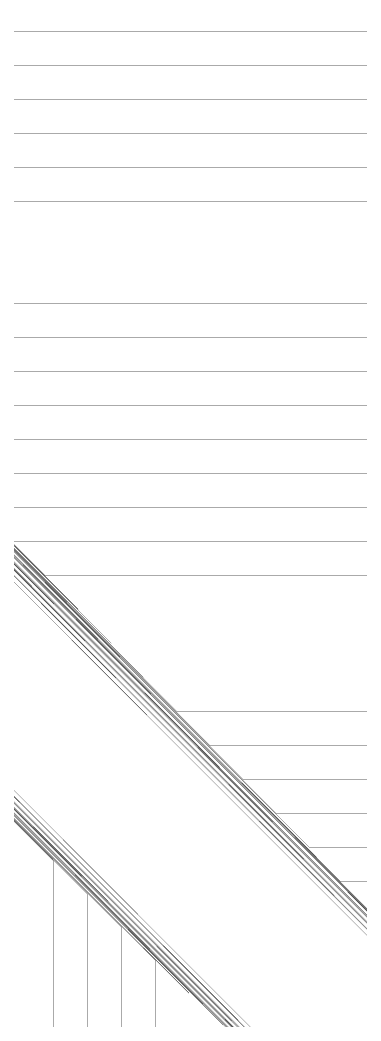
# Model space of a CAD drawing. Header units: inches. Extents: x 0 to 565, y 0 to 565.
# Drawn here: x 407.6 to 470.4, y 95.4 to 279.5 of the extents above; entities that cross this region are included whole.
import ezdxf

# ---------------------------------------------------------------- set-up
doc = ezdxf.new("R2010")
doc.units = ezdxf.units.IN

msp = doc.modelspace()

# ---------------------------------------------------------------- linework, layer by layer
at = {"const_width": 0.05}
for points in [[(310, 279.31), (424.45, 164.86)], [(310, 278.21), (460.85, 127.36)], [(310.05, 279.41), (418.35, 171.11)], [(310.05, 278.31), (454.75, 133.61)], [(310.1, 279.51), (412.25, 177.36)], [(310.1, 278.41), (448.65, 139.86)], [(310.15, 278.51), (442.55, 146.11)], [(310.2, 278.61), (436.45, 152.36)], [(310.25, 278.71), (430.35, 158.61)], [(310, 277.11), (491, 96.11)], [(310.05, 277.21), (484.9, 102.36)], [(310.1, 277.31), (478.8, 108.61)], [(310.15, 277.41), (472.7, 114.86)], [(310.15, 276.26), (496.55, 89.86)], [(310.2, 277.51), (466.6, 121.11)], [(314.7, 277.36), (553.51, 277.36)], [(310, 275.96), (514.85, 71.11)], [(310, 274.86), (532.5, 52.36)], [(310.05, 276.06), (508.75, 77.36)], [(310.05, 274.96), (526.4, 58.61)], [(310.1, 276.16), (502.65, 83.61)], [(310.1, 275.06), (520.3, 64.86)], [(310, 273.76), (543.9, 39.86)], [(310, 272.66), (549.05, 33.61)], [(310.05, 273.86), (537.8, 46.11)], [(320.8, 271.11), (560.76, 271.11)], [(326.9, 264.86), (553.51, 264.86)], [(333, 258.61), (560.76, 258.61)], [(283.87, 254.78), (413.75, 124.9)], [(283.97, 254.83), (420, 118.8)], [(284.07, 254.88), (426.25, 112.7)], [(284.17, 254.93), (432.5, 106.6)], [(284.27, 254.98), (438.75, 100.5)], [(284.89, 254.76), (445, 94.65)], [(284.99, 254.81), (451.25, 88.55)], [(285.09, 254.86), (457.5, 82.45)], [(285.19, 254.91), (463.75, 76.35)], [(285.29, 254.96), (470, 70.25)], [(285.96, 254.84), (476.25, 64.55)], [(286.06, 254.89), (482.5, 58.45)], [(286.16, 254.94), (488.75, 52.35)], [(286.26, 255), (495, 46.26)], [(287.08, 254.87), (501.25, 40.7)], [(287.18, 254.92), (507.5, 34.6)], [(287.28, 255), (513.75, 28.53)], [(288.21, 254.94), (520, 23.15)], [(288.31, 254.99), (526.25, 17.05)], [(289.33, 255), (532.5, 11.83)], [(339.1, 252.36), (553.51, 252.36)], [(345.2, 246.11), (560.76, 246.11)], [(351.3, 239.86), (553.51, 239.86)], [(357.4, 233.61), (560.76, 233.61)], [(363.5, 227.36), (553.51, 227.36)], [(369.6, 221.11), (560.76, 221.11)], [(375.7, 214.86), (553.51, 214.86)], [(381.8, 208.61), (560.76, 208.61)], [(387.85, 202.36), (553.51, 202.36)], [(393.95, 196.11), (560.76, 196.11)], [(400.05, 189.86), (553.51, 189.86)], [(406.15, 183.61), (560.76, 183.61)], [(412.25, 177.36), (553.51, 177.36)], [(418.35, 171.11), (560.76, 171.11)], [(424.45, 164.86), (553.51, 164.86)], [(430.35, 158.61), (560.76, 158.61)], [(436.45, 152.36), (553.51, 152.36)], [(442.55, 146.11), (560.76, 146.11)], [(448.65, 139.86), (553.51, 139.86)], [(454.75, 133.61), (560.76, 133.61)], [(460.85, 127.36), (553.51, 127.36)], [(413.75, 14.85), (413.75, 124.9)], [(466.6, 121.11), (560.76, 121.11)], [(420, 8.15), (420, 118.8)], [(426.25, 15.2), (426.25, 112.7)], [(432.5, 7.8), (432.5, 106.6)], [(438.75, 16.2), (438.75, 100.5)]]:
    msp.add_lwpolyline(points, dxfattribs=at)
at = {"const_width": 0.025}
for points in [[(412.24, 177.36, 1), (412.26, 177.36, 1)], [(412.24, 177.36, 1), (412.26, 177.36, 1)], [(418.34, 171.11, 1), (418.36, 171.11, 1)], [(418.34, 171.11, 1), (418.36, 171.11, 1)], [(424.44, 164.86, 1), (424.46, 164.86, 1)], [(424.44, 164.86, 1), (424.46, 164.86, 1)], [(430.34, 158.61, 1), (430.36, 158.61, 1)], [(430.34, 158.61, 1), (430.36, 158.61, 1)], [(436.44, 152.36, 1), (436.46, 152.36, 1)], [(436.44, 152.36, 1), (436.46, 152.36, 1)], [(442.54, 146.11, 1), (442.56, 146.11, 1)], [(442.54, 146.11, 1), (442.56, 146.11, 1)], [(448.64, 139.86, 1), (448.66, 139.86, 1)], [(448.64, 139.86, 1), (448.66, 139.86, 1)], [(454.74, 133.61, 1), (454.76, 133.61, 1)], [(454.74, 133.61, 1), (454.76, 133.61, 1)], [(460.84, 127.36, 1), (460.86, 127.36, 1)], [(460.84, 127.36, 1), (460.86, 127.36, 1)], [(413.74, 124.9, 1), (413.76, 124.9, 1)], [(413.74, 124.9, 1), (413.76, 124.9, 1)], [(466.59, 121.11, 1), (466.61, 121.11, 1)], [(466.59, 121.11, 1), (466.61, 121.11, 1)], [(419.99, 118.8, 1), (420.01, 118.8, 1)], [(419.99, 118.8, 1), (420.01, 118.8, 1)], [(426.24, 112.7, 1), (426.26, 112.7, 1)], [(426.24, 112.7, 1), (426.26, 112.7, 1)], [(432.49, 106.6, 1), (432.51, 106.6, 1)], [(432.49, 106.6, 1), (432.51, 106.6, 1)], [(438.74, 100.5, 1), (438.76, 100.5, 1)], [(438.74, 100.5, 1), (438.76, 100.5, 1)]]:
    msp.add_lwpolyline(points, format="xyb", close=True, dxfattribs=at)

doc.saveas('drawing.dxf')
